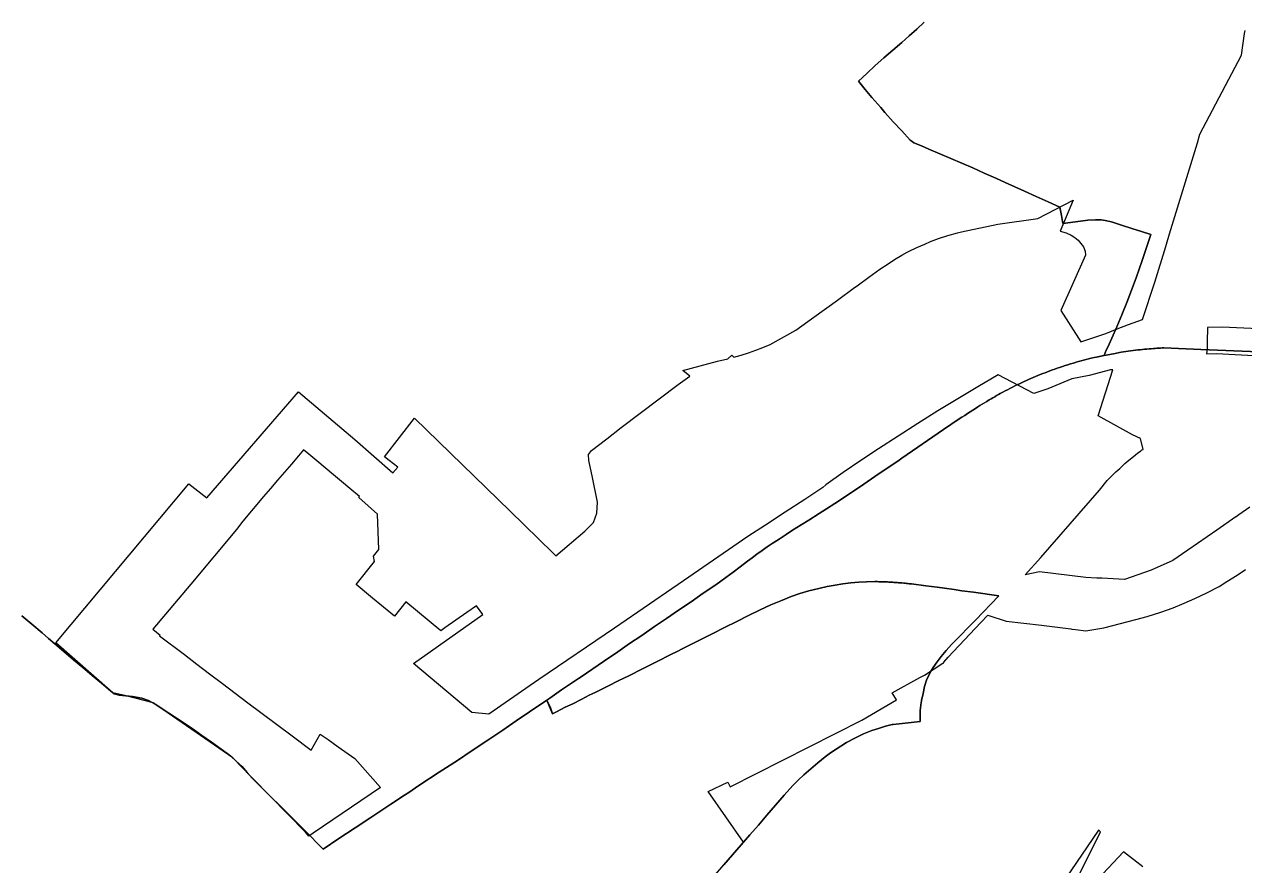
# Model space of a CAD drawing. Header units: inches. Extents: x 11258954 to 11313122, y 3645444 to 3695200.
# Drawn here: x 11287725 to 11292280, y 3665302 to 3668442 of the extents above; entities that cross this region are included whole.
import ezdxf

# ---------------------------------------------------------------- set-up
doc = ezdxf.new("R2010")
doc.units = ezdxf.units.IN
doc.header["$MEASUREMENT"] = 0
for name, color, linetype in [('EnterpriseZone', 103, 'Continuous'), ('VotingPrecinct', 233, 'Continuous'), ('Ward', 133, 'Continuous')]:
    doc.layers.add(name, color=color, linetype=linetype)

msp = doc.modelspace()

# ---------------------------------------------------------------- linework, layer by layer
at = {"layer": 'EnterpriseZone'}
for points in [[(11292300, 3666639.75, 0), (11292259, 3666611, 0), (11292249, 3666604, 0), (11292248, 3666603.5, 0), (11292177, 3666553.75, 0), (11292068, 3666479.75, 0), (11292012, 3666440.5, 0), (11291932, 3666405, 0), (11291832, 3666370.25, 0), (11291747, 3666374.5, 0), (11291729, 3666375.25, 0), (11291687, 3666377.5, 0), (11291515, 3666397.75, 0), (11291461, 3666387.25, 0), (11291520, 3666452, 0), (11291739, 3666703.5, 0), (11291767, 3666738.75, 0), (11291783, 3666754.75, 0), (11291799, 3666771.5, 0), (11291814, 3666784.25, 0), (11291833, 3666803, 0), (11291848, 3666815.5, 0), (11291865, 3666828.75, 0), (11291881, 3666841, 0), (11291893, 3666850, 0), (11291897, 3666853.25, 0), (11291901, 3666855.5, 0), (11291891, 3666895.75, 0), (11291862, 3666910.25, 0), (11291733, 3666980.25, 0), (11291788, 3667152.5, 0), (11291779, 3667152, 0), (11291700, 3667131.5, 0), (11291635, 3667118.75, 0), (11291546, 3667081.75, 0), (11291494, 3667063.75, 0), (11291360, 3667133.5, 0), (11291284.589, 3667089.271, 0), (11291209.601, 3667044.328, 0), (11291135.0435, 3666998.675, 0), (11291060.923, 3666952.316, 0), (11290987.2455, 3666905.255, 0), (11290914.019, 3666857.4965, 0), (11290847.759, 3666813.3155, 0), (11290781.896, 3666768.545, 0), (11290716.435, 3666723.1885, 0), (11290705.459, 3666713.2725, 0), (11290638.474, 3666668.8615, 0), (11290564.8005, 3666620.541, 0), (11290491.1275, 3666572.22, 0), (11290425.479, 3666530.01, 0), (11290185.4535, 3666365.148, 0), (11290015.1055, 3666248.155, 0), (11289927.441, 3666188.419, 0), (11289645.762, 3665996.5855, 0), (11289612.755, 3665974.1065, 0), (11289459.182, 3665867.4705, 0), (11289395.9215, 3665872.746, 0), (11289177.5575, 3666056.6225, 0), (11289436, 3666239, 0), (11289412.761, 3666271.925, 0), (11289376.3915, 3666246.2545, 0), (11289294.916, 3666188.738, 0), (11289279.671, 3666177.9775, 0), (11289148.704, 3666286.0715, 0), (11289106.146, 3666232.907, 0), (11289025.1665, 3666299.7445, 0), (11288963.543, 3666350.8065, 0), (11289031.8885, 3666436.9975, 0), (11289028.533, 3666457.221, 0), (11289047.794, 3666481.511, 0), (11289043.723, 3666613.948, 0), (11288972.952, 3666675.8135, 0), (11288975.8885, 3666679.5095, 0), (11288939.9915, 3666709.5375, 0), (11288909.3105, 3666735.2025, 0), (11288878.6225, 3666760.873, 0), (11288847.9415, 3666786.5375, 0), (11288817.2605, 3666812.202, 0), (11288786.5795, 3666837.867, 0), (11288767.289, 3666854.0035, 0), (11288747.808, 3666831.19, 0), (11288721.8325, 3666800.7715, 0), (11288695.857, 3666770.3535, 0), (11288669.881, 3666739.9355, 0), (11288643.9055, 3666709.517, 0), (11288617.93, 3666679.099, 0), (11288578.9665, 3666633.4715, 0), (11288540.0025, 3666587.8445, 0), (11288516.5, 3666556.19, 0), (11288346.202, 3666352.5935, 0), (11288205.052, 3666183.843, 0), (11288231.8975, 3666161.386, 0), (11288229.9725, 3666159.0845, 0), (11288322.1345, 3666089.2535, 0), (11288369.2235, 3666053.5735, 0), (11288416.305, 3666017.9, 0), (11288463.968, 3665981.7855, 0), (11288511.5195, 3665945.7555, 0), (11288511.5755, 3665945.713, 0), (11288559.414, 3665909.466, 0), (11288607.308, 3665873.176, 0), (11288724.257, 3665785.8425, 0), (11288795.664, 3665732.5185, 0), (11288829.112, 3665792.8695, 0), (11288858.775, 3665771.9345, 0), (11288896.8175, 3665745.0855, 0), (11288959.0805, 3665701.278, 0), (11289054.3475, 3665593.296, 0), (11288802.6715, 3665422.786, 0), (11288787.415, 3665412.226, 0), (11288774.178, 3665426.5585, 0), (11288576, 3665628, 0), (11288502.6295, 3665703.8835, 0), (11288329.9085, 3665823.032, 0), (11288205.343, 3665908.961, 0), (11288104.9035, 3665935.789, 0), (11288055.1935, 3665946.706, 0), (11287842.8085, 3666133.3315, 0), (11288339.006, 3666727.2735, 0), (11288406.2365, 3666674.449, 0), (11288748.795, 3667069.8315, 0), (11288958.2965, 3666891.8955, 0), (11289100.8205, 3666768.0735, 0), (11289118.7455, 3666788.7565, 0), (11289086.423, 3666813.8965, 0), (11289069.107, 3666827.364, 0), (11289180.7945, 3666972.144, 0), (11289537.918, 3666624.6725, 0), (11289697.8655, 3666468.8615, 0), (11289708.8965, 3666457.831, 0), (11289817.169, 3666549.6075, 0), (11289849.2375, 3666581.8015, 0), (11289862.52, 3666616.7, 0), (11289864, 3666658, 0), (11289844.1345, 3666756.753, 0), (11289832, 3666813.625, 0), (11289831.5, 3666836.625, 0), (11289842.5, 3666851.375, 0), (11289898.9565, 3666894.922, 0), (11289953.411, 3666936.925, 0), (11290165.575, 3667098.079, 0), (11290209, 3667128.5, 0), (11290182.92, 3667149.201, 0), (11290312.369, 3667184.7305, 0), (11290351.639, 3667193.6715, 0), (11290365.729, 3667207.4385, 0), (11290372.868, 3667199.697, 0), (11290400.5615, 3667207.2765, 0), (11290428.0005, 3667215.7325, 0), (11290455.157, 3667225.0565, 0), (11290482.0035, 3667235.2385, 0), (11290508.5125, 3667246.2695, 0), (11290604.3465, 3667299.9435, 0), (11290672.2275, 3667348.825, 0), (11290761, 3667412.75, 0), (11290824, 3667459, 0), (11290834, 3667466, 0), (11290878, 3667498.75, 0), (11290918, 3667527.75, 0), (11290949, 3667548.5, 0), (11290973, 3667564.25, 0), (11291001, 3667580.25, 0), (11291021.062, 3667591.3955, 0), (11291028, 3667595.25, 0), (11291057, 3667609.25, 0), (11291086, 3667621.5, 0), (11291108, 3667631, 0), (11291137, 3667642.75, 0), (11291172, 3667654, 0), (11291208, 3667663.75, 0), (11291223.0905, 3667667.942, 0), (11291358.501, 3667696.375, 0), (11291508.8255, 3667716.5675, 0), (11291640, 3667785, 0), (11291592, 3667669.5, 0), (11291614.5025, 3667663.7505, 0), (11291632.82, 3667655.429, 0), (11291646.3165, 3667646.7115, 0), (11291658.495, 3667636.3765, 0), (11291669.44, 3667624.2905, 0), (11291678.8895, 3667610.9355, 0), (11291684.909, 3667595.357, 0), (11291686.2855, 3667580.311, 0), (11291594, 3667374, 0), (11291669, 3667257.25, 0), (11291762, 3667288, 0), (11291804.5, 3667304.875, 0), (11291847, 3667321.75, 0), (11291899, 3667340.5, 0), (11291945, 3667479.75, 0), (11291986, 3667612.25, 0), (11291989, 3667621.75, 0), (11292000.355, 3667660.5195, 0), (11292103.8145, 3668000, 0), (11292113.478, 3668031.709, 0), (11292269, 3668326.25, 0), (11292280, 3668407.5, 0), (11292282, 3668419.25, 0)], [(11292386, 3667303, 0), (11292196, 3667311.75, 0), (11292142, 3667310.5, 0), (11292142, 3667295.25, 0), (11292141, 3667272.25, 0), (11292141, 3667252.25, 0), (11292140, 3667229.5, 0), (11292138, 3667212, 0), (11292175, 3667213.75, 0), (11292384, 3667202.5, 0)], [(11289923.2225, 3664828.3155, 0), (11290409.6505, 3665389.36, 0), (11290277.9315, 3665578.352, 0), (11290351.2065, 3665613.602, 0), (11290360.2515, 3665595.7645, 0), (11290851.413, 3665844.825, 0), (11290981.208, 3665919.9805, 0), (11290964, 3665947, 0), (11291068, 3666003.5, 0), (11291085, 3666013, 0), (11291153.216, 3666057.387, 0), (11291157, 3666058, 0), (11291158, 3666060.5, 0), (11291173, 3666079.25, 0), (11291254, 3666166, 0), (11291296, 3666209.25, 0), (11291322, 3666236.5, 0), (11291390, 3666214.5, 0), (11291522, 3666199.25, 0), (11291632, 3666185.25, 0), (11291635, 3666184.75, 0), (11291649, 3666183, 0), (11291688, 3666178, 0), (11291755, 3666189.5, 0), (11291874, 3666220.75, 0), (11291916, 3666232, 0), (11291968, 3666248, 0), (11292013, 3666264.5, 0), (11292055, 3666281.25, 0), (11292094, 3666298.25, 0), (11292139, 3666319.5, 0), (11292185, 3666343.75, 0), (11292214, 3666361.75, 0), (11292253, 3666385.75, 0), (11292283, 3666406.5, 0)], [(11291662.713, 3665267.696, 0), (11291741.88, 3665427.8965, 0), (11291735.6535, 3665434.5405, 0), (11291735.3655, 3665434.848, 0), (11291735.237, 3665434.985, 0), (11291734.7485, 3665434.268, 0), (11291610.0695, 3665251.1515, 0)], [(11291900, 3665297, 0), (11291828.5945, 3665353.0835, 0), (11291828.3085, 3665353.308, 0), (11291828.181, 3665353.408, 0), (11291827.602, 3665352.7935, 0), (11291674.9605, 3665190.7355, 0)]]:
    msp.add_polyline3d(points, dxfattribs=at)
at = {"layer": 'VotingPrecinct'}
for points in [[(11291083.9995, 3668449.75, 0), (11291056.999, 3668423.7495, 0), (11291028.5, 3668399.125, 0), (11291000, 3668374.501, 0), (11290966.5, 3668345.7505, 0), (11290932.9995, 3668317.0005, 0), (11290901.6665, 3668287.7505, 0), (11290870.3335, 3668258.5005, 0), (11290839, 3668229.2505, 0), (11290864.0235, 3668199.0795, 0), (11290889.0465, 3668168.9085, 0), (11290922.269, 3668131.974, 0), (11290937.4985, 3668112.7455, 0), (11290968.7495, 3668078.291, 0), (11291000.0005, 3668043.836, 0), (11291031.6, 3668009.4015, 0), (11291039.305, 3668004.053, 0), (11291045.999, 3668000, 0), (11291074.014, 3667988.03, 0), (11291102.029, 3667976.06, 0), (11291143.022, 3667958.5445, 0), (11291184.0145, 3667941.0295, 0), (11291225.0075, 3667923.5145, 0), (11291266, 3667905.999, 0), (11291308.5, 3667886.8745, 0), (11291350.9995, 3667867.75, 0), (11291386.6665, 3667851.4995, 0), (11291422.3335, 3667835.2495, 0), (11291458.0005, 3667818.9995, 0), (11291502.3335, 3667799.083, 0), (11291546.6665, 3667779.166, 0), (11291590.9995, 3667759.2495, 0), (11291596.5655, 3667728.811, 0), (11291602.1315, 3667698.373, 0), (11291648.4715, 3667704.5505, 0), (11291694.811, 3667710.728, 0), (11291723.762, 3667712.691, 0), (11291744.861, 3667711.709, 0), (11291760.072, 3667709.746, 0), (11291783.133, 3667704.3485, 0), (11291821.161, 3667692.3275, 0), (11291859.189, 3667680.306, 0), (11291894.9935, 3667668.8175, 0), (11291930.3855, 3667657.4605, 0), (11291908.797, 3667593.5745, 0), (11291897.823, 3667560.7365, 0), (11291886.8485, 3667527.8985, 0), (11291875.8745, 3667495.06, 0), (11291858.466, 3667449.549, 0), (11291841.0575, 3667404.0375, 0), (11291822.139, 3667358.1085, 0), (11291803.22, 3667312.1795, 0), (11291785.142, 3667270.2685, 0), (11291769.4075, 3667236.8455, 0), (11291764, 3667225.694, 0), (11291755.6485, 3667206.1175, 0), (11291755.3325, 3667205.565, 0), (11291727.6, 3667200.157, 0), (11291718.7, 3667198.1, 0), (11291707, 3667195.3, 0), (11291697.65, 3667193, 0), (11291688.35, 3667190.65, 0), (11291679, 3667188.3, 0), (11291669.7, 3667185.8, 0), (11291660.45, 3667183.3, 0), (11291651.15, 3667180.65, 0), (11291640.9, 3667177.65, 0), (11291630.6, 3667174.5, 0), (11291620.35, 3667171.35, 0), (11291610.15, 3667168, 0), (11291599.95, 3667164.65, 0), (11291589.8, 3667161.2, 0), (11291580.65, 3667158.1, 0), (11291571.6, 3667154.95, 0), (11291562.5, 3667151.7, 0), (11291553.45, 3667148.45, 0), (11291544.45, 3667145.05, 0), (11291535.45, 3667141.65, 0), (11291526.5, 3667138.2, 0), (11291517.55, 3667134.7, 0), (11291508.65, 3667131.15, 0), (11291499.85, 3667127.55, 0), (11291490.95, 3667123.85, 0), (11291482.15, 3667120.05, 0), (11291473.326, 3667116.123, 0), (11291470.642, 3667114.968, 0), (11291452.7965, 3667106.545, 0), (11291434.8, 3667098.05, 0), (11291432.55, 3667097, 0), (11291422.7, 3667092.15, 0), (11291413.55, 3667087.55, 0), (11291404.4, 3667082.95, 0), (11291395.3, 3667078.2, 0), (11291386.15, 3667073.45, 0), (11291377.1, 3667068.6, 0), (11291368.1, 3667063.65, 0), (11291361.15, 3667059.8, 0), (11291354.2, 3667055.85, 0), (11291347.35, 3667051.85, 0), (11291340.45, 3667047.85, 0), (11291333.55, 3667043.8, 0), (11291326.7, 3667039.7, 0), (11291318.1, 3667034.55, 0), (11291309.5, 3667029.4, 0), (11291300.95, 3667024.15, 0), (11291292.4, 3667018.9, 0), (11291283.85, 3667013.55, 0), (11291275.35, 3667008.2, 0), (11291265.2, 3667001.8, 0), (11291255.2, 3666995.3, 0), (11291245.2, 3666988.7, 0), (11291235.2, 3666982.15, 0), (11291225.2, 3666975.55, 0), (11291215.2, 3666969, 0), (11291156.3, 3666929.05, 0), (11291000, 3666822, 0), (11290990.35, 3666815.4, 0), (11290900, 3666753.6, 0), (11290858.95, 3666725.5, 0), (11290801.6, 3666687.2, 0), (11290750.5, 3666653.45, 0), (11290719.35, 3666633.35, 0), (11290692.55, 3666616.6, 0), (11290652.9, 3666591.4, 0), (11290625.05, 3666573.9, 0), (11290592.95, 3666553.25, 0), (11290569, 3666537.85, 0), (11290543.05, 3666520.8, 0), (11290516.4, 3666503.65, 0), (11290497.847, 3666491.7135, 0), (11290488.75, 3666485.3, 0), (11290478.75, 3666478.25, 0), (11290459.6, 3666464.05, 0), (11290441.6, 3666450.35, 0), (11290424.4, 3666438.05, 0), (11290397.4, 3666417.05, 0), (11290371.35, 3666397.5, 0), (11290343.5, 3666377, 0), (11290305.85, 3666350.05, 0), (11290259.35, 3666318.35, 0), (11290213.6, 3666286.65, 0), (11290167, 3666254.85, 0), (11290121.7, 3666223.65, 0), (11290077.8, 3666193.8, 0), (11290029.6, 3666161, 0), (11289984.05, 3666130.15, 0), (11289940.3, 3666100, 0), (11289887.35, 3666064.1, 0), (11289803.05, 3666006.5, 0), (11289793.4, 3666000, 0), (11289730.15, 3665957.4, 0), (11289686, 3665926.6, 0), (11289674.772, 3665918.795, 0), (11289673.7, 3665918.05, 0), (11289660.65, 3665909.55, 0), (11289610.65, 3665875.6, 0), (11289560.9, 3665841.85, 0), (11289510.6, 3665807.55, 0), (11289454.6, 3665769.8, 0), (11289389.4, 3665726.5, 0), (11289345.4, 3665697.15, 0), (11289300.8, 3665667.75, 0), (11289274, 3665650.05, 0), (11289198, 3665600.15, 0), (11289159.75, 3665574.9, 0), (11289143.5, 3665564.15, 0), (11289092.8, 3665530.8, 0), (11289018.9, 3665481.65, 0), (11288959.3, 3665442.55, 0), (11288898.7, 3665402.3, 0), (11288840.272, 3665363.639, 0), (11288772, 3665432.5, 0), (11288743.0005, 3665461.75, 0), (11288714.0005, 3665490.9995, 0), (11288696.0005, 3665508.625, 0), (11288678.0005, 3665526.2505, 0), (11288645.3335, 3665558.5835, 0), (11288612.6665, 3665590.9165, 0), (11288579.9995, 3665623.25, 0), (11288575.8065, 3665628.0435, 0), (11288556.904, 3665649.647, 0), (11288538.001, 3665671.2505, 0), (11288517.0005, 3665690.6255, 0), (11288496, 3665710, 0), (11288459.75, 3665735.9375, 0), (11288423.5, 3665761.875, 0), (11288387.25, 3665787.812, 0), (11288351, 3665813.7495, 0), (11288322, 3665832.916, 0), (11288293, 3665852.0825, 0), (11288264, 3665871.2495, 0), (11288238.3775, 3665887.964, 0), (11288212.7555, 3665904.678, 0), (11288188, 3665918.5005, 0), (11288163.1995, 3665926.9065, 0), (11288128.8935, 3665933.534, 0), (11288103.8715, 3665935.855, 0), (11288078.8495, 3665938.1765, 0), (11288060.2995, 3665942.443, 0), (11288047.855, 3665952.9625, 0), (11288013.0355, 3665982.2905, 0), (11287978.216, 3666011.6185, 0), (11287943.397, 3666040.9465, 0), (11287908.5775, 3666070.2745, 0), (11287873.758, 3666099.6025, 0), (11287838.9385, 3666128.9305, 0), (11287814.9695, 3666149.9655, 0), (11287791, 3666171.0005, 0), (11287753.042, 3666202.4625, 0), (11287715.0845, 3666233.925, 0)], [(11292983.245, 3667193.0225, 0), (11292116.905, 3667228.5525, 0), (11291979.2, 3667234.2, 0), (11291972.65, 3667233.85, 0), (11291966.15, 3667233.4, 0), (11291959.6, 3667233, 0), (11291953.1, 3667232.6, 0), (11291946.55, 3667232.15, 0), (11291940.05, 3667231.7, 0), (11291931.8, 3667231.1, 0), (11291923.45, 3667230.5, 0), (11291915.15, 3667229.85, 0), (11291906.85, 3667229.1, 0), (11291898.55, 3667228.35, 0), (11291890.3, 3667227.5, 0), (11291881.4, 3667226.5, 0), (11291872.5, 3667225.5, 0), (11291863.65, 3667224.4, 0), (11291854.8, 3667223.2, 0), (11291845.95, 3667222, 0), (11291837.1, 3667220.7, 0), (11291819.1, 3667218, 0), (11291791.415, 3667212.6015, 0), (11291755.3325, 3667205.565, 0), (11291755.6485, 3667206.1175, 0), (11291764, 3667225.694, 0), (11291769.4075, 3667236.8455, 0), (11291785.142, 3667270.2685, 0), (11291803.22, 3667312.1795, 0), (11291822.139, 3667358.1085, 0), (11291841.0575, 3667404.0375, 0), (11291858.466, 3667449.549, 0), (11291875.8745, 3667495.06, 0), (11291886.8485, 3667527.8985, 0), (11291897.823, 3667560.7365, 0), (11291908.797, 3667593.5745, 0), (11291930.3855, 3667657.4605, 0), (11291894.9935, 3667668.8175, 0), (11291859.189, 3667680.306, 0), (11291821.161, 3667692.3275, 0), (11291783.133, 3667704.3485, 0), (11291760.072, 3667709.746, 0), (11291744.861, 3667711.709, 0), (11291723.762, 3667712.691, 0), (11291694.811, 3667710.728, 0), (11291648.4715, 3667704.5505, 0), (11291602.1315, 3667698.373, 0), (11291596.5655, 3667728.811, 0), (11291590.9995, 3667759.2495, 0), (11291546.6665, 3667779.166, 0), (11291502.3335, 3667799.083, 0), (11291458.0005, 3667818.9995, 0), (11291422.3335, 3667835.2495, 0), (11291386.6665, 3667851.4995, 0), (11291350.9995, 3667867.75, 0), (11291308.5, 3667886.8745, 0), (11291266, 3667905.999, 0), (11291225.0075, 3667923.5145, 0), (11291184.0145, 3667941.0295, 0), (11291143.022, 3667958.5445, 0), (11291102.029, 3667976.06, 0), (11291074.014, 3667988.03, 0), (11291045.999, 3668000, 0), (11291039.305, 3668004.053, 0), (11291031.6, 3668009.4015, 0), (11291000.0005, 3668043.836, 0), (11290968.7495, 3668078.291, 0), (11290937.4985, 3668112.7455, 0), (11290922.269, 3668131.974, 0), (11290889.0465, 3668168.9085, 0), (11290864.0235, 3668199.0795, 0), (11290839, 3668229.2505, 0), (11290870.3335, 3668258.5005, 0), (11290901.6665, 3668287.7505, 0), (11290932.9995, 3668317.0005, 0), (11290966.5, 3668345.7505, 0), (11291000, 3668374.501, 0), (11291028.5, 3668399.125, 0), (11291056.999, 3668423.7495, 0), (11291083.9995, 3668449.75, 0)], [(11290304.187, 3665268.042, 0), (11290336.357, 3665305.0485, 0), (11290368.5265, 3665342.054, 0), (11290400.696, 3665379.0605, 0), (11290432.866, 3665416.066, 0), (11290465.0355, 3665453.0725, 0), (11290497.2055, 3665490.078, 0), (11290529.375, 3665527.0845, 0), (11290561.545, 3665564.09, 0), (11290593.7145, 3665601.0965, 0), (11290614.203, 3665620.997, 0), (11290634.6915, 3665640.897, 0), (11290661.128, 3665663.265, 0), (11290687.564, 3665685.6325, 0), (11290714.0005, 3665708, 0), (11290734.5005, 3665722.375, 0), (11290755, 3665736.7495, 0), (11290794.0705, 3665761.201, 0), (11290824.896, 3665777.973, 0), (11290858, 3665793.4995, 0), (11290888.266, 3665805.806, 0), (11290913.6965, 3665814.056, 0), (11290939.1265, 3665822.3055, 0), (11290964.754, 3665828.0755, 0), (11290968.588, 3665828.9385, 0), (11291002.1895, 3665832.4825, 0), (11291035.791, 3665836.0265, 0), (11291069.392, 3665839.5705, 0), (11291069.023, 3665848.751, 0), (11291069.223, 3665880.327, 0), (11291072.8495, 3665911.1505, 0), (11291073.866, 3665915.85, 0), (11291074.4275, 3665918.4525, 0), (11291080.075, 3665944.583, 0), (11291085.722, 3665970.7135, 0), (11291093.149, 3665994.1555, 0), (11291107.208, 3666024.6575, 0), (11291117, 3666040.9995, 0), (11291132, 3666061.7495, 0), (11291146.9995, 3666082.499, 0), (11291166.5, 3666104.874, 0), (11291186.0005, 3666127.2495, 0), (11291218, 3666159.3745, 0), (11291249.9995, 3666191.4995, 0), (11291277, 3666219.3745, 0), (11291304, 3666247.2495, 0), (11291333.0695, 3666278.186, 0), (11291362.1385, 3666309.122, 0), (11291268.4, 3666321.9, 0), (11291224.716, 3666327.893, 0), (11291196.061, 3666331.819, 0), (11291159.3075, 3666336.8545, 0), (11291132.7, 3666340.5, 0), (11291090.4, 3666345.9, 0), (11291037.2, 3666352.95, 0), (11291032.45, 3666353.45, 0), (11291027.6, 3666353.95, 0), (11291022.85, 3666354.4, 0), (11291018, 3666354.9, 0), (11291013.2, 3666355.4, 0), (11291008.4, 3666355.85, 0), (11291000, 3666356.6, 0), (11290996.4, 3666356.95, 0), (11290992.35, 3666357.3, 0), (11290988.35, 3666357.6, 0), (11290984.35, 3666357.95, 0), (11290979.95, 3666358.3, 0), (11290975.55, 3666358.6, 0), (11290971.15, 3666358.95, 0), (11290966.7, 3666359.3, 0), (11290962.35, 3666359.55, 0), (11290957.95, 3666359.85, 0), (11290952.6, 3666360.1, 0), (11290947.3, 3666360.4, 0), (11290942, 3666360.65, 0), (11290936.65, 3666360.9, 0), (11290931.35, 3666361.1, 0), (11290926, 3666361.3, 0), (11290920.45, 3666361.45, 0), (11290914.9, 3666361.55, 0), (11290909.4, 3666361.6, 0), (11290903.85, 3666361.65, 0), (11290900, 3666361.7, 0), (11290869.2, 3666361.1, 0), (11290840.55, 3666359.3, 0), (11290810.6, 3666356.85, 0), (11290780.6, 3666353.3, 0), (11290751.65, 3666348.6, 0), (11290721.8, 3666343.6, 0), (11290690.7, 3666336.55, 0), (11290653.75, 3666327.2, 0), (11290620.35, 3666317.35, 0), (11290587.95, 3666305.75, 0), (11290548.7, 3666290.1, 0), (11290511.35, 3666275.1, 0), (11290471.6, 3666256.05, 0), (11290426.3, 3666233.9, 0), (11290385.05, 3666213.15, 0), (11290339.15, 3666190.1, 0), (11290294.5, 3666167.95, 0), (11290245.55, 3666143.55, 0), (11290185.95, 3666113.3, 0), (11290159.5, 3666100, 0), (11290140.65, 3666090.45, 0), (11290084.3, 3666062.05, 0), (11290030.6, 3666034.9, 0), (11289983.55, 3666011.85, 0), (11289959.7, 3666000, 0), (11289944, 3665992.2, 0), (11289902.95, 3665971.85, 0), (11289876.3, 3665958.15, 0), (11289855.2, 3665947.7, 0), (11289833.6, 3665937.3, 0), (11289806.1, 3665923.2, 0), (11289771.85, 3665905.95, 0), (11289743.75, 3665892.7, 0), (11289743.55, 3665892.6, 0), (11289711.3, 3665875.9, 0), (11289696.95, 3665868.3, 0), (11289696.415, 3665868.031, 0), (11289687.517, 3665894.089, 0), (11289674.772, 3665918.795, 0), (11289686, 3665926.6, 0), (11289730.15, 3665957.4, 0), (11289793.4, 3666000, 0), (11289803.05, 3666006.5, 0), (11289887.35, 3666064.1, 0), (11289940.3, 3666100, 0), (11289984.05, 3666130.15, 0), (11290029.6, 3666161, 0), (11290077.8, 3666193.8, 0), (11290121.7, 3666223.65, 0), (11290167, 3666254.85, 0), (11290213.6, 3666286.65, 0), (11290259.35, 3666318.35, 0), (11290305.85, 3666350.05, 0), (11290343.5, 3666377, 0), (11290371.35, 3666397.5, 0), (11290397.4, 3666417.05, 0), (11290424.4, 3666438.05, 0), (11290441.6, 3666450.35, 0), (11290459.6, 3666464.05, 0), (11290478.75, 3666478.25, 0), (11290488.75, 3666485.3, 0), (11290497.847, 3666491.7135, 0), (11290516.4, 3666503.65, 0), (11290543.05, 3666520.8, 0), (11290569, 3666537.85, 0), (11290592.95, 3666553.25, 0), (11290625.05, 3666573.9, 0), (11290652.9, 3666591.4, 0), (11290692.55, 3666616.6, 0), (11290719.35, 3666633.35, 0), (11290750.5, 3666653.45, 0), (11290801.6, 3666687.2, 0), (11290858.95, 3666725.5, 0), (11290900, 3666753.6, 0), (11290990.35, 3666815.4, 0), (11291000, 3666822, 0), (11291156.3, 3666929.05, 0), (11291215.2, 3666969, 0), (11291225.2, 3666975.55, 0), (11291235.2, 3666982.15, 0), (11291245.2, 3666988.7, 0), (11291255.2, 3666995.3, 0), (11291265.2, 3667001.8, 0), (11291275.35, 3667008.2, 0), (11291283.85, 3667013.55, 0), (11291292.4, 3667018.9, 0), (11291300.95, 3667024.15, 0), (11291309.5, 3667029.4, 0), (11291318.1, 3667034.55, 0), (11291326.7, 3667039.7, 0), (11291333.55, 3667043.8, 0), (11291340.45, 3667047.85, 0), (11291347.35, 3667051.85, 0), (11291354.2, 3667055.85, 0), (11291361.15, 3667059.8, 0), (11291368.1, 3667063.65, 0), (11291377.1, 3667068.6, 0), (11291386.15, 3667073.45, 0), (11291395.3, 3667078.2, 0), (11291404.4, 3667082.95, 0), (11291413.55, 3667087.55, 0), (11291422.7, 3667092.15, 0), (11291432.55, 3667097, 0), (11291434.8, 3667098.05, 0), (11291452.7965, 3667106.545, 0), (11291470.642, 3667114.968, 0), (11291473.326, 3667116.123, 0), (11291482.15, 3667120.05, 0), (11291490.95, 3667123.85, 0), (11291499.85, 3667127.55, 0), (11291508.65, 3667131.15, 0), (11291517.55, 3667134.7, 0), (11291526.5, 3667138.2, 0), (11291535.45, 3667141.65, 0), (11291544.45, 3667145.05, 0), (11291553.45, 3667148.45, 0), (11291562.5, 3667151.7, 0), (11291571.6, 3667154.95, 0), (11291580.65, 3667158.1, 0), (11291589.8, 3667161.2, 0), (11291599.95, 3667164.65, 0), (11291610.15, 3667168, 0), (11291620.35, 3667171.35, 0), (11291630.6, 3667174.5, 0), (11291640.9, 3667177.65, 0), (11291651.15, 3667180.65, 0), (11291660.45, 3667183.3, 0), (11291669.7, 3667185.8, 0), (11291679, 3667188.3, 0), (11291688.35, 3667190.65, 0), (11291697.65, 3667193, 0), (11291707, 3667195.3, 0), (11291718.7, 3667198.1, 0), (11291727.6, 3667200.157, 0), (11291755.3325, 3667205.565, 0), (11291791.415, 3667212.6015, 0), (11291819.1, 3667218, 0), (11291837.1, 3667220.7, 0), (11291845.95, 3667222, 0), (11291854.8, 3667223.2, 0), (11291863.65, 3667224.4, 0), (11291872.5, 3667225.5, 0), (11291881.4, 3667226.5, 0), (11291890.3, 3667227.5, 0), (11291898.55, 3667228.35, 0), (11291906.85, 3667229.1, 0), (11291915.15, 3667229.85, 0), (11291923.45, 3667230.5, 0), (11291931.8, 3667231.1, 0), (11291940.05, 3667231.7, 0), (11291946.55, 3667232.15, 0), (11291953.1, 3667232.6, 0), (11291959.6, 3667233, 0), (11291966.15, 3667233.4, 0), (11291972.65, 3667233.85, 0), (11291979.2, 3667234.2, 0), (11292116.905, 3667228.5525, 0), (11292983.245, 3667193.0225, 0)], [(11287715.0845, 3666233.925, 0), (11287753.042, 3666202.4625, 0), (11287791, 3666171.0005, 0), (11287814.9695, 3666149.9655, 0), (11287838.9385, 3666128.9305, 0), (11287873.758, 3666099.6025, 0), (11287908.5775, 3666070.2745, 0), (11287943.397, 3666040.9465, 0), (11287978.216, 3666011.6185, 0), (11288013.0355, 3665982.2905, 0), (11288047.855, 3665952.9625, 0), (11288060.2995, 3665942.443, 0), (11288078.8495, 3665938.1765, 0), (11288103.8715, 3665935.855, 0), (11288128.8935, 3665933.534, 0), (11288163.1995, 3665926.9065, 0), (11288188, 3665918.5005, 0), (11288212.7555, 3665904.678, 0), (11288238.3775, 3665887.964, 0), (11288264, 3665871.2495, 0), (11288293, 3665852.0825, 0), (11288322, 3665832.916, 0), (11288351, 3665813.7495, 0), (11288387.25, 3665787.812, 0), (11288423.5, 3665761.875, 0), (11288459.75, 3665735.9375, 0), (11288496, 3665710, 0), (11288517.0005, 3665690.6255, 0), (11288538.001, 3665671.2505, 0), (11288556.904, 3665649.647, 0), (11288575.8065, 3665628.0435, 0), (11288579.9995, 3665623.25, 0), (11288612.6665, 3665590.9165, 0), (11288645.3335, 3665558.5835, 0), (11288678.0005, 3665526.2505, 0), (11288696.0005, 3665508.625, 0), (11288714.0005, 3665490.9995, 0), (11288743.0005, 3665461.75, 0), (11288772, 3665432.5, 0), (11288840.272, 3665363.639, 0), (11288898.7, 3665402.3, 0), (11288959.3, 3665442.55, 0), (11289018.9, 3665481.65, 0), (11289092.8, 3665530.8, 0), (11289143.5, 3665564.15, 0), (11289159.75, 3665574.9, 0), (11289198, 3665600.15, 0), (11289274, 3665650.05, 0), (11289300.8, 3665667.75, 0), (11289345.4, 3665697.15, 0), (11289389.4, 3665726.5, 0), (11289454.6, 3665769.8, 0), (11289510.6, 3665807.55, 0), (11289560.9, 3665841.85, 0), (11289610.65, 3665875.6, 0), (11289660.65, 3665909.55, 0), (11289673.7, 3665918.05, 0), (11289674.772, 3665918.795, 0), (11289687.517, 3665894.089, 0), (11289696.415, 3665868.031, 0), (11289696.95, 3665868.3, 0), (11289711.3, 3665875.9, 0), (11289743.55, 3665892.6, 0), (11289743.75, 3665892.7, 0), (11289771.85, 3665905.95, 0), (11289806.1, 3665923.2, 0), (11289833.6, 3665937.3, 0), (11289855.2, 3665947.7, 0), (11289876.3, 3665958.15, 0), (11289902.95, 3665971.85, 0), (11289944, 3665992.2, 0), (11289959.7, 3666000, 0), (11289983.55, 3666011.85, 0), (11290030.6, 3666034.9, 0), (11290084.3, 3666062.05, 0), (11290140.65, 3666090.45, 0), (11290159.5, 3666100, 0), (11290185.95, 3666113.3, 0), (11290245.55, 3666143.55, 0), (11290294.5, 3666167.95, 0), (11290339.15, 3666190.1, 0), (11290385.05, 3666213.15, 0), (11290426.3, 3666233.9, 0), (11290471.6, 3666256.05, 0), (11290511.35, 3666275.1, 0), (11290548.7, 3666290.1, 0), (11290587.95, 3666305.75, 0), (11290620.35, 3666317.35, 0), (11290653.75, 3666327.2, 0), (11290690.7, 3666336.55, 0), (11290721.8, 3666343.6, 0), (11290751.65, 3666348.6, 0), (11290780.6, 3666353.3, 0), (11290810.6, 3666356.85, 0), (11290840.55, 3666359.3, 0), (11290869.2, 3666361.1, 0), (11290900, 3666361.7, 0), (11290903.85, 3666361.65, 0), (11290909.4, 3666361.6, 0), (11290914.9, 3666361.55, 0), (11290920.45, 3666361.45, 0), (11290926, 3666361.3, 0), (11290931.35, 3666361.1, 0), (11290936.65, 3666360.9, 0), (11290942, 3666360.65, 0), (11290947.3, 3666360.4, 0), (11290952.6, 3666360.1, 0), (11290957.95, 3666359.85, 0), (11290962.35, 3666359.55, 0), (11290966.7, 3666359.3, 0), (11290971.15, 3666358.95, 0), (11290975.55, 3666358.6, 0), (11290979.95, 3666358.3, 0), (11290984.35, 3666357.95, 0), (11290988.35, 3666357.6, 0), (11290992.35, 3666357.3, 0), (11290996.4, 3666356.95, 0), (11291000, 3666356.6, 0), (11291008.4, 3666355.85, 0), (11291013.2, 3666355.4, 0), (11291018, 3666354.9, 0), (11291022.85, 3666354.4, 0), (11291027.6, 3666353.95, 0), (11291032.45, 3666353.45, 0), (11291037.2, 3666352.95, 0), (11291090.4, 3666345.9, 0), (11291132.7, 3666340.5, 0), (11291159.3075, 3666336.8545, 0), (11291196.061, 3666331.819, 0), (11291224.716, 3666327.893, 0), (11291268.4, 3666321.9, 0), (11291362.1385, 3666309.122, 0), (11291333.0695, 3666278.186, 0), (11291304, 3666247.2495, 0), (11291277, 3666219.3745, 0), (11291249.9995, 3666191.4995, 0), (11291218, 3666159.3745, 0), (11291186.0005, 3666127.2495, 0), (11291166.5, 3666104.874, 0), (11291146.9995, 3666082.499, 0), (11291132, 3666061.7495, 0), (11291117, 3666040.9995, 0), (11291107.208, 3666024.6575, 0), (11291093.149, 3665994.1555, 0), (11291085.722, 3665970.7135, 0), (11291080.075, 3665944.583, 0), (11291074.4275, 3665918.4525, 0), (11291073.866, 3665915.85, 0), (11291072.8495, 3665911.1505, 0), (11291069.223, 3665880.327, 0), (11291069.023, 3665848.751, 0), (11291069.392, 3665839.5705, 0), (11291035.791, 3665836.0265, 0), (11291002.1895, 3665832.4825, 0), (11290968.588, 3665828.9385, 0), (11290964.754, 3665828.0755, 0), (11290939.1265, 3665822.3055, 0), (11290913.6965, 3665814.056, 0), (11290888.266, 3665805.806, 0), (11290858, 3665793.4995, 0), (11290824.896, 3665777.973, 0), (11290794.0705, 3665761.201, 0), (11290755, 3665736.7495, 0), (11290734.5005, 3665722.375, 0), (11290714.0005, 3665708, 0), (11290687.564, 3665685.6325, 0), (11290661.128, 3665663.265, 0), (11290634.6915, 3665640.897, 0), (11290614.203, 3665620.997, 0), (11290593.7145, 3665601.0965, 0), (11290561.545, 3665564.09, 0), (11290529.375, 3665527.0845, 0), (11290497.2055, 3665490.078, 0), (11290465.0355, 3665453.0725, 0), (11290432.866, 3665416.066, 0), (11290400.696, 3665379.0605, 0), (11290368.5265, 3665342.054, 0), (11290336.357, 3665305.0485, 0), (11290304.187, 3665268.042, 0)]]:
    msp.add_polyline3d(points, dxfattribs=at)
at = {"layer": 'Ward'}
for points in [[(11290304.187, 3665268.042, 0), (11290336.357, 3665305.0485, 0), (11290368.5265, 3665342.054, 0), (11290400.696, 3665379.0605, 0), (11290432.866, 3665416.066, 0), (11290465.0355, 3665453.0725, 0), (11290497.2055, 3665490.078, 0), (11290529.375, 3665527.0845, 0), (11290561.545, 3665564.09, 0), (11290593.7145, 3665601.0965, 0), (11290614.203, 3665620.997, 0), (11290634.6915, 3665640.897, 0), (11290661.128, 3665663.265, 0), (11290687.564, 3665685.6325, 0), (11290714.0005, 3665708, 0), (11290734.5005, 3665722.375, 0), (11290755, 3665736.7495, 0), (11290794.0705, 3665761.201, 0), (11290824.896, 3665777.973, 0), (11290858, 3665793.4995, 0), (11290888.266, 3665805.806, 0), (11290913.6965, 3665814.056, 0), (11290939.1265, 3665822.3055, 0), (11290964.754, 3665828.0755, 0), (11290968.588, 3665828.9385, 0), (11291002.1895, 3665832.4825, 0), (11291035.791, 3665836.0265, 0), (11291069.392, 3665839.5705, 0), (11291069.023, 3665848.751, 0), (11291069.223, 3665880.327, 0), (11291072.8495, 3665911.1505, 0), (11291073.866, 3665915.85, 0), (11291074.4275, 3665918.4525, 0), (11291080.075, 3665944.583, 0), (11291085.722, 3665970.7135, 0), (11291093.149, 3665994.1555, 0), (11291107.208, 3666024.6575, 0), (11291117, 3666040.9995, 0), (11291132, 3666061.7495, 0), (11291146.9995, 3666082.499, 0), (11291166.5, 3666104.874, 0), (11291186.0005, 3666127.2495, 0), (11291218, 3666159.3745, 0), (11291249.9995, 3666191.4995, 0), (11291277, 3666219.3745, 0), (11291304, 3666247.2495, 0), (11291333.0695, 3666278.186, 0), (11291362.1385, 3666309.122, 0), (11291268.4, 3666321.9, 0), (11291224.716, 3666327.893, 0), (11291196.061, 3666331.819, 0), (11291159.3075, 3666336.8545, 0), (11291132.7, 3666340.5, 0), (11291090.4, 3666345.9, 0), (11291037.2, 3666352.95, 0), (11291032.45, 3666353.45, 0), (11291027.6, 3666353.95, 0), (11291022.85, 3666354.4, 0), (11291018, 3666354.9, 0), (11291013.2, 3666355.4, 0), (11291008.4, 3666355.85, 0), (11291000, 3666356.6, 0), (11290996.4, 3666356.95, 0), (11290992.35, 3666357.3, 0), (11290988.35, 3666357.6, 0), (11290984.35, 3666357.95, 0), (11290979.95, 3666358.3, 0), (11290975.55, 3666358.6, 0), (11290971.15, 3666358.95, 0), (11290966.7, 3666359.3, 0), (11290962.35, 3666359.55, 0), (11290957.95, 3666359.85, 0), (11290952.6, 3666360.1, 0), (11290947.3, 3666360.4, 0), (11290942, 3666360.65, 0), (11290936.65, 3666360.9, 0), (11290931.35, 3666361.1, 0), (11290926, 3666361.3, 0), (11290920.45, 3666361.45, 0), (11290914.9, 3666361.55, 0), (11290909.4, 3666361.6, 0), (11290903.85, 3666361.65, 0), (11290900, 3666361.7, 0), (11290869.2, 3666361.1, 0), (11290840.55, 3666359.3, 0), (11290810.6, 3666356.85, 0), (11290780.6, 3666353.3, 0), (11290751.65, 3666348.6, 0), (11290721.8, 3666343.6, 0), (11290690.7, 3666336.55, 0), (11290653.75, 3666327.2, 0), (11290620.35, 3666317.35, 0), (11290587.95, 3666305.75, 0), (11290548.7, 3666290.1, 0), (11290511.35, 3666275.1, 0), (11290471.6, 3666256.05, 0), (11290426.3, 3666233.9, 0), (11290385.05, 3666213.15, 0), (11290339.15, 3666190.1, 0), (11290294.5, 3666167.95, 0), (11290245.55, 3666143.55, 0), (11290185.95, 3666113.3, 0), (11290159.5, 3666100, 0), (11290140.65, 3666090.45, 0), (11290084.3, 3666062.05, 0), (11290030.6, 3666034.9, 0), (11289983.55, 3666011.85, 0), (11289959.7, 3666000, 0), (11289944, 3665992.2, 0), (11289902.95, 3665971.85, 0), (11289876.3, 3665958.15, 0), (11289855.2, 3665947.7, 0), (11289833.6, 3665937.3, 0), (11289806.1, 3665923.2, 0), (11289771.85, 3665905.95, 0), (11289743.75, 3665892.7, 0), (11289743.55, 3665892.6, 0), (11289711.3, 3665875.9, 0), (11289696.95, 3665868.3, 0), (11289696.415, 3665868.031, 0), (11289674.772, 3665918.795, 0), (11289686, 3665926.6, 0), (11289730.15, 3665957.4, 0), (11289793.4, 3666000, 0), (11289803.05, 3666006.5, 0), (11289887.35, 3666064.1, 0), (11289940.3, 3666100, 0), (11289984.05, 3666130.15, 0), (11290029.6, 3666161, 0), (11290077.8, 3666193.8, 0), (11290121.7, 3666223.65, 0), (11290167, 3666254.85, 0), (11290213.6, 3666286.65, 0), (11290259.35, 3666318.35, 0), (11290305.85, 3666350.05, 0), (11290343.5, 3666377, 0), (11290371.35, 3666397.5, 0), (11290397.4, 3666417.05, 0), (11290424.4, 3666438.05, 0), (11290441.6, 3666450.35, 0), (11290459.6, 3666464.05, 0), (11290478.75, 3666478.25, 0), (11290488.75, 3666485.3, 0), (11290497.847, 3666491.7135, 0), (11290516.4, 3666503.65, 0), (11290543.05, 3666520.8, 0), (11290569, 3666537.85, 0), (11290592.95, 3666553.25, 0), (11290625.05, 3666573.9, 0), (11290652.9, 3666591.4, 0), (11290692.55, 3666616.6, 0), (11290719.35, 3666633.35, 0), (11290750.5, 3666653.45, 0), (11290801.6, 3666687.2, 0), (11290858.95, 3666725.5, 0), (11290900, 3666753.6, 0), (11290990.35, 3666815.4, 0), (11291000, 3666822, 0), (11291156.3, 3666929.05, 0), (11291215.2, 3666969, 0), (11291225.2, 3666975.55, 0), (11291235.2, 3666982.15, 0), (11291245.2, 3666988.7, 0), (11291255.2, 3666995.3, 0), (11291265.2, 3667001.8, 0), (11291275.35, 3667008.2, 0), (11291283.85, 3667013.55, 0), (11291292.4, 3667018.9, 0), (11291300.95, 3667024.15, 0), (11291309.5, 3667029.4, 0), (11291318.1, 3667034.55, 0), (11291326.7, 3667039.7, 0), (11291333.55, 3667043.8, 0), (11291340.45, 3667047.85, 0), (11291347.35, 3667051.85, 0), (11291354.2, 3667055.85, 0), (11291361.15, 3667059.8, 0), (11291368.1, 3667063.65, 0), (11291377.1, 3667068.6, 0), (11291386.15, 3667073.45, 0), (11291395.3, 3667078.2, 0), (11291404.4, 3667082.95, 0), (11291413.55, 3667087.55, 0), (11291422.7, 3667092.15, 0), (11291432.55, 3667097, 0), (11291434.8, 3667098.05, 0), (11291452.7965, 3667106.545, 0), (11291470.642, 3667114.968, 0), (11291473.326, 3667116.123, 0), (11291482.15, 3667120.05, 0), (11291490.95, 3667123.85, 0), (11291499.85, 3667127.55, 0), (11291508.65, 3667131.15, 0), (11291517.55, 3667134.7, 0), (11291526.5, 3667138.2, 0), (11291535.45, 3667141.65, 0), (11291544.45, 3667145.05, 0), (11291553.45, 3667148.45, 0), (11291562.5, 3667151.7, 0), (11291571.6, 3667154.95, 0), (11291580.65, 3667158.1, 0), (11291589.8, 3667161.2, 0), (11291599.95, 3667164.65, 0), (11291610.15, 3667168, 0), (11291620.35, 3667171.35, 0), (11291630.6, 3667174.5, 0), (11291640.9, 3667177.65, 0), (11291651.15, 3667180.65, 0), (11291660.45, 3667183.3, 0), (11291669.7, 3667185.8, 0), (11291679, 3667188.3, 0), (11291688.35, 3667190.65, 0), (11291697.65, 3667193, 0), (11291707, 3667195.3, 0), (11291718.7, 3667198.1, 0), (11291727.6, 3667200.157, 0), (11291754.0445, 3667205.3135, 0), (11291754.701, 3667204.461, 0), (11291755.3325, 3667205.565, 0), (11291755.6485, 3667206.1175, 0), (11291764, 3667225.694, 0), (11291769.4075, 3667236.8455, 0), (11291785.142, 3667270.2685, 0), (11291803.22, 3667312.1795, 0), (11291822.139, 3667358.1085, 0), (11291841.0575, 3667404.0375, 0), (11291858.466, 3667449.549, 0), (11291875.8745, 3667495.06, 0), (11291886.8485, 3667527.8985, 0), (11291897.823, 3667560.7365, 0), (11291908.797, 3667593.5745, 0), (11291930.3855, 3667657.4605, 0), (11291894.9935, 3667668.8175, 0), (11291859.189, 3667680.306, 0), (11291821.161, 3667692.3275, 0), (11291783.133, 3667704.3485, 0), (11291760.072, 3667709.746, 0), (11291744.861, 3667711.709, 0), (11291723.762, 3667712.691, 0), (11291694.811, 3667710.728, 0), (11291648.4715, 3667704.5505, 0), (11291602.1315, 3667698.373, 0), (11291596.5655, 3667728.811, 0), (11291590.9995, 3667759.2495, 0), (11291546.6665, 3667779.166, 0), (11291502.3335, 3667799.083, 0), (11291458.0005, 3667818.9995, 0), (11291422.3335, 3667835.2495, 0), (11291386.6665, 3667851.4995, 0), (11291350.9995, 3667867.75, 0), (11291308.5, 3667886.8745, 0), (11291266, 3667905.999, 0), (11291225.0075, 3667923.5145, 0), (11291184.0145, 3667941.0295, 0), (11291143.022, 3667958.5445, 0), (11291102.029, 3667976.06, 0), (11291074.014, 3667988.03, 0), (11291045.999, 3668000, 0), (11291039.305, 3668004.053, 0), (11291031.6, 3668009.4015, 0), (11291000.0005, 3668043.836, 0), (11290968.7495, 3668078.291, 0), (11290937.4985, 3668112.7455, 0), (11290922.269, 3668131.974, 0), (11290889.0465, 3668168.9085, 0), (11290864.0235, 3668199.0795, 0), (11290839, 3668229.2505, 0), (11290870.3335, 3668258.5005, 0), (11290901.6665, 3668287.7505, 0), (11290932.9995, 3668317.0005, 0), (11290966.5, 3668345.7505, 0), (11291000, 3668374.501, 0), (11291028.5, 3668399.125, 0), (11291056.999, 3668423.7495, 0), (11291083.9995, 3668449.75, 0)], [(11291083.9995, 3668449.75, 0), (11291056.999, 3668423.7495, 0), (11291028.5, 3668399.125, 0), (11291000, 3668374.501, 0), (11290966.5, 3668345.7505, 0), (11290932.9995, 3668317.0005, 0), (11290901.6665, 3668287.7505, 0), (11290870.3335, 3668258.5005, 0), (11290839, 3668229.2505, 0), (11290864.0235, 3668199.0795, 0), (11290889.0465, 3668168.9085, 0), (11290922.269, 3668131.974, 0), (11290937.4985, 3668112.7455, 0), (11290968.7495, 3668078.291, 0), (11291000.0005, 3668043.836, 0), (11291031.6, 3668009.4015, 0), (11291039.305, 3668004.053, 0), (11291045.999, 3668000, 0), (11291074.014, 3667988.03, 0), (11291102.029, 3667976.06, 0), (11291143.022, 3667958.5445, 0), (11291184.0145, 3667941.0295, 0), (11291225.0075, 3667923.5145, 0), (11291266, 3667905.999, 0), (11291308.5, 3667886.8745, 0), (11291350.9995, 3667867.75, 0), (11291386.6665, 3667851.4995, 0), (11291422.3335, 3667835.2495, 0), (11291458.0005, 3667818.9995, 0), (11291502.3335, 3667799.083, 0), (11291546.6665, 3667779.166, 0), (11291590.9995, 3667759.2495, 0), (11291596.5655, 3667728.811, 0), (11291602.1315, 3667698.373, 0), (11291648.4715, 3667704.5505, 0), (11291694.811, 3667710.728, 0), (11291723.762, 3667712.691, 0), (11291744.861, 3667711.709, 0), (11291760.072, 3667709.746, 0), (11291783.133, 3667704.3485, 0), (11291821.161, 3667692.3275, 0), (11291859.189, 3667680.306, 0), (11291894.9935, 3667668.8175, 0), (11291930.3855, 3667657.4605, 0), (11291908.797, 3667593.5745, 0), (11291897.823, 3667560.7365, 0), (11291886.8485, 3667527.8985, 0), (11291875.8745, 3667495.06, 0), (11291858.466, 3667449.549, 0), (11291841.0575, 3667404.0375, 0), (11291822.139, 3667358.1085, 0), (11291803.22, 3667312.1795, 0), (11291785.142, 3667270.2685, 0), (11291769.4075, 3667236.8455, 0), (11291764, 3667225.694, 0), (11291755.6485, 3667206.1175, 0), (11291755.3325, 3667205.565, 0), (11291754.701, 3667204.461, 0), (11291754.0445, 3667205.3135, 0), (11291727.6, 3667200.157, 0), (11291718.7, 3667198.1, 0), (11291707, 3667195.3, 0), (11291697.65, 3667193, 0), (11291688.35, 3667190.65, 0), (11291679, 3667188.3, 0), (11291669.7, 3667185.8, 0), (11291660.45, 3667183.3, 0), (11291651.15, 3667180.65, 0), (11291640.9, 3667177.65, 0), (11291630.6, 3667174.5, 0), (11291620.35, 3667171.35, 0), (11291610.15, 3667168, 0), (11291599.95, 3667164.65, 0), (11291589.8, 3667161.2, 0), (11291580.65, 3667158.1, 0), (11291571.6, 3667154.95, 0), (11291562.5, 3667151.7, 0), (11291553.45, 3667148.45, 0), (11291544.45, 3667145.05, 0), (11291535.45, 3667141.65, 0), (11291526.5, 3667138.2, 0), (11291517.55, 3667134.7, 0), (11291508.65, 3667131.15, 0), (11291499.85, 3667127.55, 0), (11291490.95, 3667123.85, 0), (11291482.15, 3667120.05, 0), (11291473.326, 3667116.123, 0), (11291470.642, 3667114.968, 0), (11291452.7965, 3667106.545, 0), (11291434.8, 3667098.05, 0), (11291432.55, 3667097, 0), (11291422.7, 3667092.15, 0), (11291413.55, 3667087.55, 0), (11291404.4, 3667082.95, 0), (11291395.3, 3667078.2, 0), (11291386.15, 3667073.45, 0), (11291377.1, 3667068.6, 0), (11291368.1, 3667063.65, 0), (11291361.15, 3667059.8, 0), (11291354.2, 3667055.85, 0), (11291347.35, 3667051.85, 0), (11291340.45, 3667047.85, 0), (11291333.55, 3667043.8, 0), (11291326.7, 3667039.7, 0), (11291318.1, 3667034.55, 0), (11291309.5, 3667029.4, 0), (11291300.95, 3667024.15, 0), (11291292.4, 3667018.9, 0), (11291283.85, 3667013.55, 0), (11291275.35, 3667008.2, 0), (11291265.2, 3667001.8, 0), (11291255.2, 3666995.3, 0), (11291245.2, 3666988.7, 0), (11291235.2, 3666982.15, 0), (11291225.2, 3666975.55, 0), (11291215.2, 3666969, 0), (11291156.3, 3666929.05, 0), (11291000, 3666822, 0), (11290990.35, 3666815.4, 0), (11290900, 3666753.6, 0), (11290858.95, 3666725.5, 0), (11290801.6, 3666687.2, 0), (11290750.5, 3666653.45, 0), (11290719.35, 3666633.35, 0), (11290692.55, 3666616.6, 0), (11290652.9, 3666591.4, 0), (11290625.05, 3666573.9, 0), (11290592.95, 3666553.25, 0), (11290569, 3666537.85, 0), (11290543.05, 3666520.8, 0), (11290516.4, 3666503.65, 0), (11290497.847, 3666491.7135, 0), (11290488.75, 3666485.3, 0), (11290478.75, 3666478.25, 0), (11290459.6, 3666464.05, 0), (11290441.6, 3666450.35, 0), (11290424.4, 3666438.05, 0), (11290397.4, 3666417.05, 0), (11290371.35, 3666397.5, 0), (11290343.5, 3666377, 0), (11290305.85, 3666350.05, 0), (11290259.35, 3666318.35, 0), (11290213.6, 3666286.65, 0), (11290167, 3666254.85, 0), (11290121.7, 3666223.65, 0), (11290077.8, 3666193.8, 0), (11290029.6, 3666161, 0), (11289984.05, 3666130.15, 0), (11289940.3, 3666100, 0), (11289887.35, 3666064.1, 0), (11289803.05, 3666006.5, 0), (11289793.4, 3666000, 0), (11289730.15, 3665957.4, 0), (11289686, 3665926.6, 0), (11289674.772, 3665918.795, 0), (11289696.415, 3665868.031, 0), (11289696.95, 3665868.3, 0), (11289711.3, 3665875.9, 0), (11289743.55, 3665892.6, 0), (11289743.75, 3665892.7, 0), (11289771.85, 3665905.95, 0), (11289806.1, 3665923.2, 0), (11289833.6, 3665937.3, 0), (11289855.2, 3665947.7, 0), (11289876.3, 3665958.15, 0), (11289902.95, 3665971.85, 0), (11289944, 3665992.2, 0), (11289959.7, 3666000, 0), (11289983.55, 3666011.85, 0), (11290030.6, 3666034.9, 0), (11290084.3, 3666062.05, 0), (11290140.65, 3666090.45, 0), (11290159.5, 3666100, 0), (11290185.95, 3666113.3, 0), (11290245.55, 3666143.55, 0), (11290294.5, 3666167.95, 0), (11290339.15, 3666190.1, 0), (11290385.05, 3666213.15, 0), (11290426.3, 3666233.9, 0), (11290471.6, 3666256.05, 0), (11290511.35, 3666275.1, 0), (11290548.7, 3666290.1, 0), (11290587.95, 3666305.75, 0), (11290620.35, 3666317.35, 0), (11290653.75, 3666327.2, 0), (11290690.7, 3666336.55, 0), (11290721.8, 3666343.6, 0), (11290751.65, 3666348.6, 0), (11290780.6, 3666353.3, 0), (11290810.6, 3666356.85, 0), (11290840.55, 3666359.3, 0), (11290869.2, 3666361.1, 0), (11290900, 3666361.7, 0), (11290903.85, 3666361.65, 0), (11290909.4, 3666361.6, 0), (11290914.9, 3666361.55, 0), (11290920.45, 3666361.45, 0), (11290926, 3666361.3, 0), (11290931.35, 3666361.1, 0), (11290936.65, 3666360.9, 0), (11290942, 3666360.65, 0), (11290947.3, 3666360.4, 0), (11290952.6, 3666360.1, 0), (11290957.95, 3666359.85, 0), (11290962.35, 3666359.55, 0), (11290966.7, 3666359.3, 0), (11290971.15, 3666358.95, 0), (11290975.55, 3666358.6, 0), (11290979.95, 3666358.3, 0), (11290984.35, 3666357.95, 0), (11290988.35, 3666357.6, 0), (11290992.35, 3666357.3, 0), (11290996.4, 3666356.95, 0), (11291000, 3666356.6, 0), (11291008.4, 3666355.85, 0), (11291013.2, 3666355.4, 0), (11291018, 3666354.9, 0), (11291022.85, 3666354.4, 0), (11291027.6, 3666353.95, 0), (11291032.45, 3666353.45, 0), (11291037.2, 3666352.95, 0), (11291090.4, 3666345.9, 0), (11291132.7, 3666340.5, 0), (11291159.3075, 3666336.8545, 0), (11291196.061, 3666331.819, 0), (11291224.716, 3666327.893, 0), (11291268.4, 3666321.9, 0), (11291362.1385, 3666309.122, 0), (11291333.0695, 3666278.186, 0), (11291304, 3666247.2495, 0), (11291277, 3666219.3745, 0), (11291249.9995, 3666191.4995, 0), (11291218, 3666159.3745, 0), (11291186.0005, 3666127.2495, 0), (11291166.5, 3666104.874, 0), (11291146.9995, 3666082.499, 0), (11291132, 3666061.7495, 0), (11291117, 3666040.9995, 0), (11291107.208, 3666024.6575, 0), (11291093.149, 3665994.1555, 0), (11291085.722, 3665970.7135, 0), (11291080.075, 3665944.583, 0), (11291074.4275, 3665918.4525, 0), (11291073.866, 3665915.85, 0), (11291072.8495, 3665911.1505, 0), (11291069.223, 3665880.327, 0), (11291069.023, 3665848.751, 0), (11291069.392, 3665839.5705, 0), (11291035.791, 3665836.0265, 0), (11291002.1895, 3665832.4825, 0), (11290968.588, 3665828.9385, 0), (11290964.754, 3665828.0755, 0), (11290939.1265, 3665822.3055, 0), (11290913.6965, 3665814.056, 0), (11290888.266, 3665805.806, 0), (11290858, 3665793.4995, 0), (11290824.896, 3665777.973, 0), (11290794.0705, 3665761.201, 0), (11290755, 3665736.7495, 0), (11290734.5005, 3665722.375, 0), (11290714.0005, 3665708, 0), (11290687.564, 3665685.6325, 0), (11290661.128, 3665663.265, 0), (11290634.6915, 3665640.897, 0), (11290614.203, 3665620.997, 0), (11290593.7145, 3665601.0965, 0), (11290561.545, 3665564.09, 0), (11290529.375, 3665527.0845, 0), (11290497.2055, 3665490.078, 0), (11290465.0355, 3665453.0725, 0), (11290432.866, 3665416.066, 0), (11290400.696, 3665379.0605, 0), (11290368.5265, 3665342.054, 0), (11290336.357, 3665305.0485, 0), (11290304.187, 3665268.042, 0)]]:
    msp.add_polyline3d(points, dxfattribs=at)

doc.saveas('drawing.dxf')
